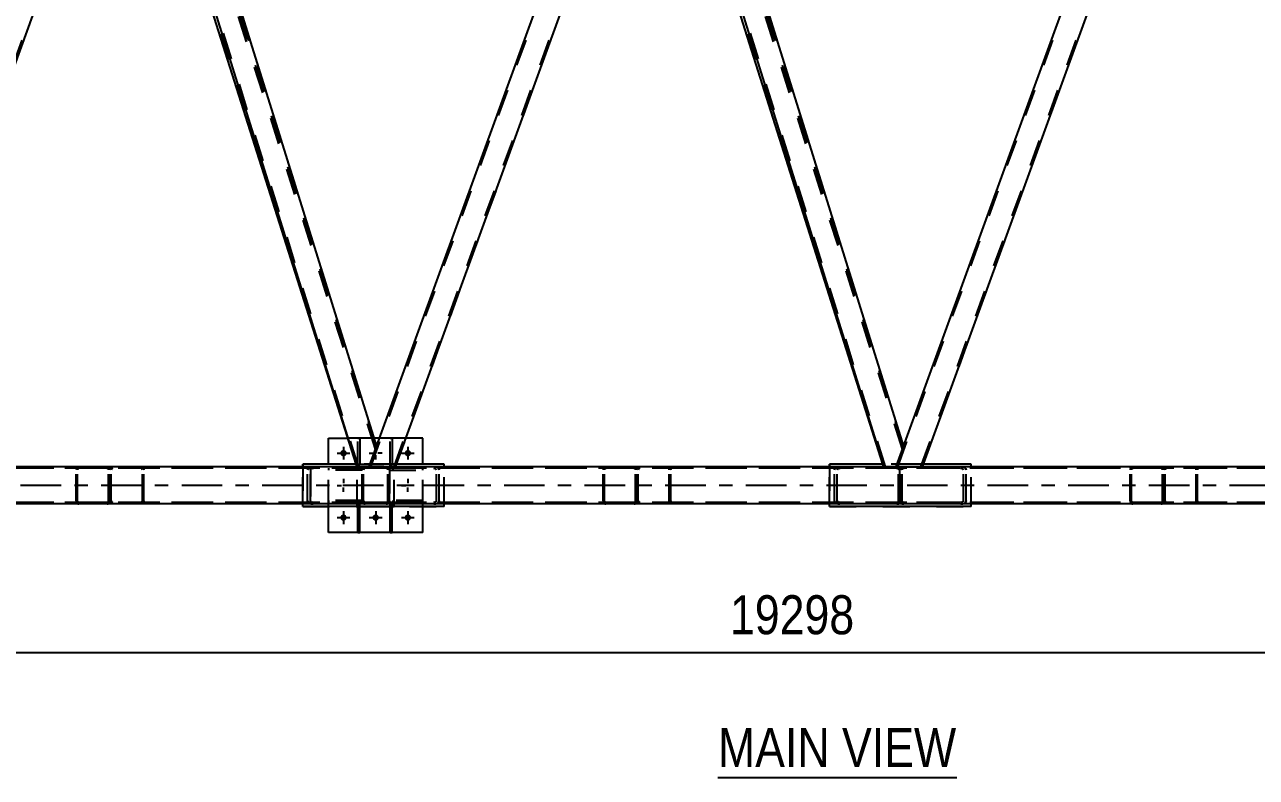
# Model space of a CAD drawing. Header units: millimetres. Extents: x -857 to 332, y -866 to -25.
# Drawn here: x 70.5 to 160.9, y -135.5 to -80.3 of the extents above; entities that cross this region are included whole.
import ezdxf

# ---------------------------------------------------------------- set-up
doc = ezdxf.new("R2010")
doc.units = ezdxf.units.MM
doc.linetypes.add('DXK_LINE_DOT2', pattern=[3.9198, 1.9599, -1.9599])
doc.linetypes.add('DXK_LINE_DOT3', pattern=[5.9187, 2.979, -0.9799, 0.9799, -0.9799])
doc.styles.add('Arial Narrow', font='ARIALN.TTF', dxfattribs={"height": 0.2})

# ---------------------------------------------------------------- blocks, each defined once
blk = doc.blocks.new('Unknown-570388934-11 - 10703')
at = {"color": 30, "linetype": 'Continuous'}
blk.add_line((121.401, -135.519), (138.932, -135.519), dxfattribs=at)
at = {"color": 0, "linetype": 'Continuous'}
blk.add_wipeout([(138.932, -134.769), (138.932, -131.769), (121.401, -131.769), (121.401, -134.769)], dxfattribs=at)
at = {"color": 3, "linetype": 'Continuous', "style": 'Arial Narrow'}
blk.add_text('MAIN VIEW', height=2.8633, dxfattribs=at).set_placement((121.401, -134.769))
blk = doc.blocks.new('Part-570388934-10779 - 10703')
at = {"color": 7, "linetype": 'DXK_LINE_DOT2'}
for p, q in [((78.718, -58.637), (78.188, -60.094)), ((79.633, -58.637), (78.718, -58.637)), ((96.262, -111.439), (79.518, -58.637)), ((96.324, -111.271), (79.633, -58.637)), ((78.188, -60.094), (78.188, -60.095)), ((78.188, -60.095), (78.188, -60.094)), ((94.993, -112.728), (78.249, -59.926)), ((95.793, -112.728), (96.324, -111.271)), ((94.878, -112.728), (94.82, -112.546)), ((94.878, -112.728), (95.793, -112.728))]:
    blk.add_line(p, q, dxfattribs=at)
at = {"color": 2, "linetype": 'Continuous'}
blk.add_line((94.82, -112.546), (78.188, -60.095), dxfattribs=at)
blk = doc.blocks.new('Part-570388934-10778 - 10703')
at = {"color": 7, "linetype": 'DXK_LINE_DOT2'}
for p, q in [((117.416, -58.637), (116.885, -60.094)), ((118.33, -58.637), (117.416, -58.637)), ((134.96, -111.438), (118.216, -58.637)), ((135.021, -111.27), (118.33, -58.637)), ((116.885, -60.094), (116.885, -60.094)), ((116.885, -60.094), (116.885, -60.094)), ((133.69, -112.727), (116.946, -59.926)), ((134.491, -112.727), (135.021, -111.27)), ((133.576, -112.727), (133.518, -112.546)), ((133.576, -112.727), (134.491, -112.727))]:
    blk.add_line(p, q, dxfattribs=at)
at = {"color": 2, "linetype": 'Continuous'}
blk.add_line((133.518, -112.546), (116.885, -60.094), dxfattribs=at)
blk = doc.blocks.new('Part-570388934-10809 - 10703')
at = {"color": 7, "linetype": 'DXK_LINE_DOT2'}
for p, q in [((57.401, -112.946), (57.416, -112.862)), ((57.401, -115.237), (57.401, -112.946)), ((57.416, -112.862), (57.46, -112.791)), ((57.46, -112.791), (57.524, -112.744)), ((57.508, -112.904), (57.501, -112.946)), ((57.501, -115.237), (57.501, -112.946)), ((57.526, -112.869), (57.508, -112.904)), ((57.524, -112.744), (57.533, -112.742)), ((57.591, -112.845), (57.526, -112.869)), ((57.526, -115.314), (57.526, -112.869)), ((57.667, -112.728), (57.533, -112.742)), ((57.533, -115.44), (57.533, -112.742)), ((57.667, -112.837), (57.591, -112.845)), ((76.552, -112.728), (57.667, -112.728)), ((76.552, -112.837), (57.667, -112.837)), ((61.835, -112.728), (61.987, -112.744)), ((61.911, -112.845), (61.835, -112.837)), ((62.034, -112.946), (62.019, -112.904)), ((62.034, -115.237), (62.034, -112.946)), ((62.202, -112.862), (62.232, -112.946)), ((62.232, -115.237), (62.232, -112.946)), ((74.284, -112.862), (74.269, -112.946)), ((74.269, -115.237), (74.269, -112.946)), ((74.327, -112.791), (74.284, -112.862)), ((74.391, -112.744), (74.327, -112.791)), ((74.368, -112.946), (74.376, -112.904)), ((74.368, -115.237), (74.368, -112.946)), ((74.376, -112.904), (74.397, -112.869)), ((74.467, -112.728), (74.391, -112.744)), ((74.397, -112.869), (74.429, -112.845)), ((74.429, -112.845), (74.467, -112.837)), ((76.628, -112.744), (76.552, -112.728)), ((76.552, -112.837), (76.59, -112.845)), ((76.59, -112.845), (76.622, -112.869)), ((76.622, -112.869), (76.643, -112.904)), ((76.692, -112.791), (76.628, -112.744)), ((76.643, -112.904), (76.651, -112.946)), ((76.651, -115.237), (76.651, -112.946)), ((76.735, -112.862), (76.692, -112.791)), ((76.75, -112.946), (76.735, -112.862)), ((76.75, -115.237), (76.75, -112.946)), ((57.416, -115.32), (57.401, -115.237)), ((57.46, -115.391), (57.416, -115.32)), ((57.524, -115.438), (57.46, -115.391)), ((57.501, -115.237), (57.508, -115.278)), ((57.508, -115.278), (57.526, -115.314)), ((57.533, -115.44), (57.524, -115.438)), ((57.526, -115.314), (57.591, -115.337)), ((57.667, -115.455), (57.533, -115.44)), ((57.591, -115.337), (57.667, -115.346)), ((76.552, -115.346), (57.667, -115.346)), ((76.552, -115.455), (57.667, -115.455)), ((61.835, -115.346), (61.911, -115.337)), ((61.987, -115.438), (61.835, -115.455)), ((62.019, -115.278), (62.034, -115.237)), ((62.232, -115.237), (62.202, -115.32)), ((74.269, -115.237), (74.284, -115.32)), ((74.284, -115.32), (74.327, -115.391)), ((74.327, -115.391), (74.391, -115.438)), ((74.376, -115.278), (74.368, -115.237)), ((74.397, -115.314), (74.376, -115.278)), ((74.391, -115.438), (74.467, -115.455)), ((74.429, -115.337), (74.397, -115.314)), ((74.467, -115.346), (74.429, -115.337)), ((76.59, -115.337), (76.552, -115.346)), ((76.552, -115.455), (76.628, -115.438)), ((76.622, -115.314), (76.59, -115.337)), ((76.643, -115.278), (76.622, -115.314)), ((76.628, -115.438), (76.692, -115.391)), ((76.651, -115.237), (76.643, -115.278)), ((76.692, -115.391), (76.735, -115.32)), ((76.735, -115.32), (76.75, -115.237))]:
    blk.add_line(p, q, dxfattribs=at)
for centre, radius, start, end in [((61.881, -113.028), 0.186, 41.93608, 80.48179), ((61.926, -113.11), 0.371, 41.93608, 80.48179), ((61.881, -115.154), 0.186, 279.5183, 318.06401), ((61.926, -115.072), 0.371, 279.5183, 318.06401)]:
    blk.add_arc(centre, radius, start, end, dxfattribs=at)
blk = doc.blocks.new('Part-570388934-10840 - 10703')
at = {"color": 7, "linetype": 'DXK_LINE_DOT2'}
for p, q in [((76.75, -112.946), (76.765, -112.862)), ((76.75, -115.237), (76.75, -112.946)), ((76.765, -112.862), (76.808, -112.791)), ((76.808, -112.791), (76.873, -112.744)), ((76.857, -112.904), (76.849, -112.946)), ((76.849, -115.237), (76.849, -112.946)), ((76.878, -112.869), (76.857, -112.904)), ((76.873, -112.744), (76.949, -112.728)), ((76.911, -112.845), (76.878, -112.869)), ((76.949, -112.837), (76.911, -112.845)), ((95.27, -112.728), (76.949, -112.728)), ((95.27, -112.837), (76.949, -112.837)), ((79.033, -112.728), (79.109, -112.744)), ((79.071, -112.845), (79.033, -112.837)), ((79.103, -112.869), (79.071, -112.845)), ((79.125, -112.904), (79.103, -112.869)), ((79.109, -112.744), (79.173, -112.791)), ((79.132, -112.946), (79.125, -112.904)), ((79.132, -115.237), (79.132, -112.946)), ((79.173, -112.791), (79.216, -112.862)), ((79.216, -112.862), (79.231, -112.946)), ((79.231, -115.237), (79.231, -112.946)), ((91.298, -112.862), (91.267, -112.946)), ((91.267, -115.237), (91.267, -112.946)), ((91.466, -112.946), (91.481, -112.904)), ((91.466, -115.237), (91.466, -112.946)), ((91.664, -112.728), (91.512, -112.744)), ((91.588, -112.845), (91.664, -112.837)), ((95.27, -115.455), (95.27, -112.728)), ((76.765, -115.32), (76.75, -115.237)), ((76.808, -115.391), (76.765, -115.32)), ((76.873, -115.438), (76.808, -115.391)), ((76.849, -115.237), (76.857, -115.278)), ((76.857, -115.278), (76.878, -115.314)), ((76.949, -115.455), (76.873, -115.438)), ((76.878, -115.314), (76.911, -115.337)), ((76.911, -115.337), (76.949, -115.346)), ((95.27, -115.346), (76.949, -115.346)), ((95.27, -115.455), (76.949, -115.455)), ((79.033, -115.346), (79.071, -115.337)), ((79.109, -115.438), (79.033, -115.455)), ((79.071, -115.337), (79.103, -115.314)), ((79.103, -115.314), (79.125, -115.278)), ((79.173, -115.391), (79.109, -115.438)), ((79.125, -115.278), (79.132, -115.237)), ((79.216, -115.32), (79.173, -115.391)), ((79.231, -115.237), (79.216, -115.32)), ((91.267, -115.237), (91.298, -115.32)), ((91.481, -115.278), (91.466, -115.237)), ((91.512, -115.438), (91.664, -115.455)), ((91.664, -115.346), (91.588, -115.337))]:
    blk.add_line(p, q, dxfattribs=at)
for centre, radius, start, end in [((91.574, -113.11), 0.371, 99.5183, 138.06401), ((91.619, -113.028), 0.186, 99.5183, 138.06401), ((91.574, -115.072), 0.371, 221.93608, 260.48179), ((91.619, -115.154), 0.186, 221.93608, 260.48179)]:
    blk.add_arc(centre, radius, start, end, dxfattribs=at)
blk = doc.blocks.new('Part-570388934-10803 - 10703')
at = {"color": 7, "linetype": 'DXK_LINE_DOT2'}
for p, q in [((95.286, -112.864), (95.27, -112.948)), ((95.27, -112.948), (95.286, -112.864)), ((95.27, -115.239), (95.27, -112.948)), ((95.387, -112.906), (95.379, -112.948)), ((95.379, -115.239), (95.379, -112.948)), ((95.411, -112.871), (95.387, -112.906)), ((95.488, -112.73), (95.404, -112.746)), ((95.404, -112.746), (95.488, -112.73)), ((95.446, -112.847), (95.411, -112.871)), ((95.488, -112.839), (95.446, -112.847)), ((97.052, -112.73), (95.488, -112.73)), ((97.052, -112.839), (95.488, -112.839)), ((97.135, -112.746), (97.052, -112.73)), ((97.052, -112.73), (97.135, -112.746)), ((97.093, -112.847), (97.052, -112.839)), ((97.129, -112.871), (97.093, -112.847)), ((97.152, -112.906), (97.129, -112.871)), ((97.161, -112.948), (97.152, -112.906)), ((97.161, -115.239), (97.161, -112.948)), ((97.27, -112.948), (97.253, -112.864)), ((97.253, -112.864), (97.27, -112.948)), ((97.27, -115.239), (97.27, -112.948)), ((95.27, -115.239), (95.286, -115.322)), ((95.286, -115.322), (95.27, -115.239)), ((95.379, -115.239), (95.387, -115.281)), ((95.387, -115.281), (95.411, -115.316)), ((95.404, -115.44), (95.488, -115.457)), ((95.488, -115.457), (95.404, -115.44)), ((95.411, -115.316), (95.446, -115.34)), ((95.446, -115.34), (95.488, -115.348)), ((97.052, -115.348), (95.488, -115.348)), ((97.052, -115.457), (95.488, -115.457)), ((97.052, -115.348), (97.093, -115.34)), ((97.052, -115.457), (97.135, -115.44)), ((97.135, -115.44), (97.052, -115.457)), ((97.093, -115.34), (97.129, -115.316)), ((97.129, -115.316), (97.152, -115.281)), ((97.152, -115.281), (97.161, -115.239)), ((97.253, -115.322), (97.27, -115.239)), ((97.27, -115.239), (97.253, -115.322))]:
    blk.add_line(p, q, dxfattribs=at)
for centre, start, end in [((95.488, -112.948), 112.50003, 157.50003), ((95.488, -112.948), 112.50003, 157.50003), ((97.052, -112.948), 22.50003, 67.50003), ((97.052, -112.948), 22.50003, 67.50003), ((95.488, -115.239), 202.50003, 247.50003), ((95.488, -115.239), 202.50003, 247.50003), ((97.052, -115.239), 292.50003, 337.50003), ((97.052, -115.239), 292.50003, 337.50003)]:
    blk.add_arc(centre, 0.218, start, end, dxfattribs=at)
blk = doc.blocks.new('Part-570388934-10810 - 10703')
at = {"color": 7, "linetype": 'DXK_LINE_DOT2'}
for p, q in [((97.27, -115.455), (97.27, -112.728)), ((97.27, -112.728), (115.249, -112.728)), ((115.249, -112.837), (97.27, -112.837)), ((100.533, -112.728), (100.685, -112.744)), ((100.609, -112.845), (100.533, -112.837)), ((100.731, -112.946), (100.716, -112.904)), ((100.731, -115.237), (100.731, -112.946)), ((100.9, -112.862), (100.93, -112.946)), ((100.93, -115.237), (100.93, -112.946)), ((112.981, -112.862), (112.966, -112.946)), ((112.966, -115.237), (112.966, -112.946)), ((113.024, -112.791), (112.981, -112.862)), ((113.089, -112.744), (113.024, -112.791)), ((113.065, -112.946), (113.073, -112.904)), ((113.065, -115.237), (113.065, -112.946)), ((113.073, -112.904), (113.094, -112.869)), ((113.165, -112.728), (113.089, -112.744)), ((113.094, -112.869), (113.127, -112.845)), ((113.127, -112.845), (113.165, -112.837)), ((115.325, -112.744), (115.249, -112.728)), ((115.249, -112.837), (115.287, -112.845)), ((115.287, -112.845), (115.319, -112.869)), ((115.319, -112.869), (115.341, -112.904)), ((115.389, -112.791), (115.325, -112.744)), ((115.341, -112.904), (115.348, -112.946)), ((115.348, -115.237), (115.348, -112.946)), ((115.432, -112.862), (115.389, -112.791)), ((115.447, -112.946), (115.432, -112.862)), ((115.447, -115.237), (115.447, -112.946)), ((115.249, -115.346), (97.27, -115.346)), ((115.249, -115.455), (97.27, -115.455)), ((100.533, -115.346), (100.609, -115.337)), ((100.685, -115.438), (100.533, -115.455)), ((100.716, -115.278), (100.731, -115.237)), ((100.93, -115.237), (100.9, -115.32)), ((112.966, -115.237), (112.981, -115.32)), ((112.981, -115.32), (113.024, -115.391)), ((113.024, -115.391), (113.089, -115.438)), ((113.073, -115.278), (113.065, -115.237)), ((113.094, -115.314), (113.073, -115.278)), ((113.089, -115.438), (113.165, -115.455)), ((113.127, -115.337), (113.094, -115.314)), ((113.165, -115.346), (113.127, -115.337)), ((115.287, -115.337), (115.249, -115.346)), ((115.249, -115.455), (115.325, -115.438)), ((115.319, -115.314), (115.287, -115.337)), ((115.341, -115.278), (115.319, -115.314)), ((115.325, -115.438), (115.389, -115.391)), ((115.348, -115.237), (115.341, -115.278)), ((115.389, -115.391), (115.432, -115.32)), ((115.432, -115.32), (115.447, -115.237))]:
    blk.add_line(p, q, dxfattribs=at)
for centre, radius, start, end in [((100.578, -113.028), 0.186, 41.93608, 80.48179), ((100.623, -113.11), 0.371, 41.93608, 80.48179), ((100.578, -115.154), 0.186, 279.5183, 318.06401), ((100.623, -115.072), 0.371, 279.5183, 318.06401)]:
    blk.add_arc(centre, radius, start, end, dxfattribs=at)
blk = doc.blocks.new('Part-570388934-10777 - 10703')
at = {"color": 7, "linetype": 'DXK_LINE_DOT2'}
for p, q in [((156.113, -58.637), (155.583, -60.094)), ((157.028, -58.637), (156.113, -58.637)), ((173.657, -111.438), (156.913, -58.637)), ((173.718, -111.27), (157.028, -58.637)), ((155.583, -60.094), (155.583, -60.094)), ((155.583, -60.094), (155.583, -60.094)), ((172.387, -112.727), (155.644, -59.926)), ((173.188, -112.727), (173.718, -111.27)), ((172.273, -112.727), (172.215, -112.546)), ((172.273, -112.727), (173.188, -112.727))]:
    blk.add_line(p, q, dxfattribs=at)
at = {"color": 2, "linetype": 'Continuous'}
blk.add_line((172.215, -112.546), (155.583, -60.094), dxfattribs=at)
blk = doc.blocks.new('Part-570388934-10813 - 10703')
at = {"color": 7, "linetype": 'DXK_LINE_DOT2'}
for p, q in [((134.796, -112.946), (134.811, -112.862)), ((134.796, -115.237), (134.796, -112.946)), ((134.811, -112.862), (134.854, -112.791)), ((134.854, -112.791), (134.919, -112.744)), ((134.903, -112.904), (134.895, -112.946)), ((134.895, -115.237), (134.895, -112.946)), ((134.921, -112.869), (134.903, -112.904)), ((134.919, -112.744), (134.928, -112.742)), ((134.985, -112.845), (134.921, -112.869)), ((134.921, -115.314), (134.921, -112.869)), ((135.061, -112.727), (134.928, -112.742)), ((134.928, -115.44), (134.928, -112.742)), ((135.061, -112.837), (134.985, -112.845)), ((153.946, -112.727), (135.061, -112.727)), ((153.946, -112.837), (135.061, -112.837)), ((139.23, -112.727), (139.382, -112.744)), ((139.306, -112.845), (139.23, -112.837)), ((139.429, -112.946), (139.413, -112.904)), ((139.429, -115.237), (139.429, -112.946)), ((139.597, -112.862), (139.627, -112.946)), ((139.627, -115.237), (139.627, -112.946)), ((151.679, -112.862), (151.663, -112.946)), ((151.663, -115.237), (151.663, -112.946)), ((151.722, -112.791), (151.679, -112.862)), ((151.786, -112.744), (151.722, -112.791)), ((151.763, -112.946), (151.77, -112.904)), ((151.763, -115.237), (151.763, -112.946)), ((151.77, -112.904), (151.792, -112.869)), ((151.862, -112.727), (151.786, -112.744)), ((151.792, -112.869), (151.824, -112.845)), ((151.824, -112.845), (151.862, -112.837)), ((154.022, -112.744), (153.946, -112.727)), ((153.946, -112.837), (153.984, -112.845)), ((153.984, -112.845), (154.016, -112.869)), ((154.016, -112.869), (154.038, -112.904)), ((154.087, -112.791), (154.022, -112.744)), ((154.038, -112.904), (154.046, -112.946)), ((154.046, -115.237), (154.046, -112.946)), ((154.13, -112.862), (154.087, -112.791)), ((154.145, -112.946), (154.13, -112.862)), ((154.145, -115.237), (154.145, -112.946)), ((134.811, -115.32), (134.796, -115.237)), ((134.854, -115.391), (134.811, -115.32)), ((134.919, -115.438), (134.854, -115.391)), ((134.895, -115.237), (134.903, -115.278)), ((134.903, -115.278), (134.921, -115.314)), ((134.928, -115.44), (134.919, -115.438)), ((134.921, -115.314), (134.985, -115.337)), ((135.061, -115.455), (134.928, -115.44)), ((134.985, -115.337), (135.061, -115.346)), ((153.946, -115.346), (135.061, -115.346)), ((153.946, -115.455), (135.061, -115.455)), ((139.23, -115.346), (139.306, -115.337)), ((139.382, -115.438), (139.23, -115.455)), ((139.413, -115.278), (139.429, -115.237)), ((139.627, -115.237), (139.597, -115.32)), ((151.663, -115.237), (151.679, -115.32)), ((151.679, -115.32), (151.722, -115.391)), ((151.722, -115.391), (151.786, -115.438)), ((151.77, -115.278), (151.763, -115.237)), ((151.792, -115.314), (151.77, -115.278)), ((151.786, -115.438), (151.862, -115.455)), ((151.824, -115.337), (151.792, -115.314)), ((151.862, -115.346), (151.824, -115.337)), ((153.984, -115.337), (153.946, -115.346)), ((153.946, -115.455), (154.022, -115.438)), ((154.016, -115.314), (153.984, -115.337)), ((154.038, -115.278), (154.016, -115.314)), ((154.022, -115.438), (154.087, -115.391)), ((154.046, -115.237), (154.038, -115.278)), ((154.087, -115.391), (154.13, -115.32)), ((154.13, -115.32), (154.145, -115.237))]:
    blk.add_line(p, q, dxfattribs=at)
for centre, radius, start, end in [((139.275, -113.028), 0.186, 41.93608, 80.48179), ((139.321, -113.11), 0.371, 41.93608, 80.48179), ((139.275, -115.154), 0.186, 279.5183, 318.06401), ((139.321, -115.072), 0.371, 279.5183, 318.06401)]:
    blk.add_arc(centre, radius, start, end, dxfattribs=at)
blk = doc.blocks.new('Bolt-570388934-11245 - 10703')
at = {"linetype": 'Continuous'}
for points in [[(94.137, -111.73, -1), (93.664, -111.73, -1)], [(98.864, -111.73, -1), (98.392, -111.73, -1)], [(94.137, -116.457, -1), (93.664, -116.457, -1)], [(96.501, -116.457, -1), (96.028, -116.457, -1)], [(98.864, -116.457, -1), (98.392, -116.457, -1)]]:
    blk.add_hatch(color=1, dxfattribs=at).paths.add_polyline_path(points)
at = {"color": 1, "linetype": 'Continuous'}
for p, q in [((93.901, -111.257), (93.901, -112.202)), ((96.264, -111.257), (96.264, -111.572)), ((98.628, -111.257), (98.628, -112.202)), ((93.428, -111.73), (94.373, -111.73)), ((95.792, -111.73), (96.106, -111.73)), ((96.264, -112.202), (96.264, -111.888)), ((96.737, -111.73), (96.422, -111.73)), ((98.155, -111.73), (99.101, -111.73)), ((93.901, -113.621), (93.901, -113.935)), ((98.628, -113.621), (98.628, -113.935)), ((93.428, -114.093), (93.743, -114.093)), ((93.901, -114.566), (93.901, -114.251)), ((94.373, -114.093), (94.059, -114.093)), ((98.155, -114.093), (98.47, -114.093)), ((98.628, -114.566), (98.628, -114.251)), ((99.101, -114.093), (98.786, -114.093)), ((93.428, -116.457), (94.373, -116.457)), ((93.901, -115.984), (93.901, -116.93)), ((95.792, -116.457), (96.737, -116.457)), ((96.264, -115.984), (96.264, -116.93)), ((98.155, -116.457), (99.101, -116.457)), ((98.628, -115.984), (98.628, -116.93))]:
    blk.add_line(p, q, dxfattribs=at)
blk = doc.blocks.new('Part-570388934-10881 - 10703')
at = {"color": 7, "linetype": 'DXK_LINE_DOT2'}
for p, q in [((57.3, -112.862), (57.27, -112.946)), ((57.27, -115.237), (57.27, -112.946)), ((57.469, -112.946), (57.484, -112.904)), ((57.469, -115.237), (57.469, -112.946)), ((57.667, -112.728), (57.515, -112.744)), ((57.591, -112.845), (57.667, -112.837)), ((95.27, -112.728), (57.667, -112.728)), ((95.27, -112.837), (57.667, -112.837)), ((61.988, -112.744), (61.836, -112.728)), ((61.836, -112.837), (61.912, -112.845)), ((62.019, -112.904), (62.034, -112.946)), ((62.034, -115.237), (62.034, -112.946)), ((62.233, -112.946), (62.203, -112.862)), ((62.233, -115.237), (62.233, -112.946)), ((91.268, -112.946), (91.298, -112.862)), ((91.268, -115.237), (91.268, -112.946)), ((91.481, -112.904), (91.466, -112.946)), ((91.466, -112.946), (91.466, -115.237)), ((91.513, -112.744), (91.665, -112.728)), ((91.665, -112.837), (91.589, -112.845)), ((95.27, -115.455), (95.27, -112.728)), ((57.27, -115.237), (57.3, -115.32)), ((57.484, -115.278), (57.469, -115.237)), ((57.515, -115.438), (57.667, -115.455)), ((57.667, -115.346), (57.591, -115.337)), ((95.27, -115.346), (57.667, -115.346)), ((95.27, -115.455), (57.667, -115.455)), ((61.912, -115.337), (61.836, -115.346)), ((61.836, -115.455), (61.988, -115.438)), ((62.034, -115.237), (62.019, -115.278)), ((62.203, -115.32), (62.233, -115.237)), ((91.298, -115.32), (91.268, -115.237)), ((91.466, -115.237), (91.481, -115.278)), ((91.665, -115.455), (91.513, -115.438)), ((91.589, -115.337), (91.665, -115.346))]:
    blk.add_line(p, q, dxfattribs=at)
for centre, radius, start, end in [((57.577, -113.11), 0.371, 99.5183, 138.06401), ((57.622, -113.028), 0.186, 99.5183, 138.06401), ((61.881, -113.028), 0.186, 41.93608, 80.48179), ((61.926, -113.11), 0.371, 41.93608, 80.48179), ((91.574, -113.11), 0.371, 99.5183, 138.06401), ((91.62, -113.028), 0.186, 99.5183, 138.06401), ((57.577, -115.072), 0.371, 221.93608, 260.48179), ((57.622, -115.154), 0.186, 221.93608, 260.48179), ((61.881, -115.154), 0.186, 279.5183, 318.06401), ((61.926, -115.072), 0.371, 279.5183, 318.06401), ((91.574, -115.072), 0.371, 221.93608, 260.48179), ((91.62, -115.154), 0.186, 221.93608, 260.48179)]:
    blk.add_arc(centre, radius, start, end, dxfattribs=at)
blk = doc.blocks.new('Part-570388934-10884 - 10703')
at = {"color": 7, "linetype": 'DXK_LINE_DOT2'}
for p, q in [((115.447, -112.946), (115.463, -112.862)), ((115.447, -115.237), (115.447, -112.946)), ((115.463, -112.862), (115.506, -112.791)), ((115.506, -112.791), (115.57, -112.744)), ((115.554, -112.904), (115.547, -112.946)), ((115.547, -115.237), (115.547, -112.946)), ((115.576, -112.869), (115.554, -112.904)), ((115.57, -112.744), (115.646, -112.728)), ((115.608, -112.845), (115.576, -112.869)), ((115.646, -112.837), (115.608, -112.845)), ((134.53, -112.728), (115.646, -112.728)), ((134.53, -112.837), (115.646, -112.837)), ((117.73, -112.728), (117.806, -112.744)), ((117.768, -112.845), (117.73, -112.837)), ((117.8, -112.869), (117.768, -112.845)), ((117.822, -112.904), (117.8, -112.869)), ((117.806, -112.744), (117.871, -112.791)), ((117.83, -112.946), (117.822, -112.904)), ((117.83, -115.237), (117.83, -112.946)), ((117.871, -112.791), (117.914, -112.862)), ((117.914, -112.862), (117.929, -112.946)), ((117.929, -115.237), (117.929, -112.946)), ((129.995, -112.862), (129.965, -112.946)), ((129.965, -115.237), (129.965, -112.946)), ((130.163, -112.946), (130.178, -112.904)), ((130.163, -115.237), (130.163, -112.946)), ((130.362, -112.728), (130.21, -112.744)), ((130.286, -112.845), (130.362, -112.837)), ((134.53, -112.728), (134.665, -112.742)), ((134.53, -112.837), (134.606, -112.845)), ((134.606, -112.845), (134.671, -112.869)), ((134.665, -115.44), (134.665, -112.742)), ((134.674, -112.744), (134.665, -112.742)), ((134.671, -115.314), (134.671, -112.869)), ((134.671, -112.869), (134.689, -112.904)), ((134.738, -112.791), (134.674, -112.744)), ((134.689, -112.904), (134.697, -112.946)), ((134.697, -115.237), (134.697, -112.946)), ((134.781, -112.862), (134.738, -112.791)), ((134.796, -112.946), (134.781, -112.862)), ((134.796, -115.237), (134.796, -112.946)), ((115.463, -115.32), (115.447, -115.237)), ((115.506, -115.391), (115.463, -115.32)), ((115.57, -115.438), (115.506, -115.391)), ((115.547, -115.237), (115.554, -115.278)), ((115.554, -115.278), (115.576, -115.314)), ((115.646, -115.455), (115.57, -115.438)), ((115.576, -115.314), (115.608, -115.337)), ((115.608, -115.337), (115.646, -115.346)), ((134.53, -115.346), (115.646, -115.346)), ((134.53, -115.455), (115.646, -115.455)), ((117.73, -115.346), (117.768, -115.337)), ((117.806, -115.438), (117.73, -115.455)), ((117.768, -115.337), (117.8, -115.314)), ((117.8, -115.314), (117.822, -115.278)), ((117.871, -115.391), (117.806, -115.438)), ((117.822, -115.278), (117.83, -115.237)), ((117.914, -115.32), (117.871, -115.391)), ((117.929, -115.237), (117.914, -115.32)), ((129.965, -115.237), (129.995, -115.32)), ((130.178, -115.278), (130.163, -115.237)), ((130.21, -115.438), (130.362, -115.455)), ((130.362, -115.346), (130.286, -115.337)), ((134.606, -115.337), (134.53, -115.346)), ((134.53, -115.455), (134.665, -115.44)), ((134.671, -115.314), (134.606, -115.337)), ((134.665, -115.44), (134.674, -115.438)), ((134.689, -115.278), (134.671, -115.314)), ((134.674, -115.438), (134.738, -115.391)), ((134.697, -115.237), (134.689, -115.278)), ((134.738, -115.391), (134.781, -115.32)), ((134.781, -115.32), (134.796, -115.237))]:
    blk.add_line(p, q, dxfattribs=at)
for centre, radius, start, end in [((130.271, -113.11), 0.371, 99.5183, 138.06401), ((130.316, -113.028), 0.186, 99.5183, 138.06401), ((130.271, -115.072), 0.371, 221.93608, 260.48179), ((130.316, -115.154), 0.186, 221.93608, 260.48179)]:
    blk.add_arc(centre, radius, start, end, dxfattribs=at)
blk = doc.blocks.new('Part-570388934-10885 - 10703')
at = {"color": 7, "linetype": 'DXK_LINE_DOT2'}
for p, q in [((134.531, -112.728), (97.27, -112.728)), ((97.27, -112.728), (97.27, -115.455)), ((134.531, -112.837), (97.27, -112.837)), ((100.685, -112.744), (100.533, -112.728)), ((100.533, -112.837), (100.609, -112.845)), ((100.717, -112.904), (100.732, -112.946)), ((100.732, -115.237), (100.732, -112.946)), ((100.93, -112.946), (100.9, -112.862)), ((100.93, -115.237), (100.93, -112.946)), ((129.965, -112.946), (129.995, -112.862)), ((129.965, -115.237), (129.965, -112.946)), ((130.179, -112.904), (130.164, -112.946)), ((130.164, -115.237), (130.164, -112.946)), ((130.21, -112.744), (130.362, -112.728)), ((130.362, -112.837), (130.286, -112.845)), ((134.531, -112.728), (134.683, -112.744)), ((134.607, -112.845), (134.531, -112.837)), ((134.729, -112.946), (134.714, -112.904)), ((134.729, -112.946), (134.729, -115.237)), ((134.898, -112.862), (134.905, -112.882)), ((134.905, -112.882), (134.928, -112.946)), ((134.928, -115.237), (134.928, -112.946)), ((134.531, -115.346), (97.27, -115.346)), ((134.531, -115.455), (97.27, -115.455)), ((100.609, -115.337), (100.533, -115.346)), ((100.533, -115.455), (100.685, -115.438)), ((100.732, -115.237), (100.717, -115.278)), ((100.9, -115.32), (100.93, -115.237)), ((129.995, -115.32), (129.965, -115.237)), ((130.164, -115.237), (130.179, -115.278)), ((130.362, -115.455), (130.21, -115.438)), ((130.286, -115.337), (130.362, -115.346)), ((134.531, -115.346), (134.607, -115.337)), ((134.683, -115.438), (134.531, -115.455)), ((134.714, -115.278), (134.729, -115.237)), ((134.913, -115.278), (134.898, -115.32)), ((134.928, -115.237), (134.913, -115.278))]:
    blk.add_line(p, q, dxfattribs=at)
for centre, radius, start, end in [((100.578, -113.028), 0.186, 41.93608, 80.48179), ((100.624, -113.11), 0.371, 41.93608, 80.48179), ((130.272, -113.11), 0.371, 99.5183, 138.06401), ((130.317, -113.028), 0.186, 99.5183, 138.06401), ((134.576, -113.028), 0.186, 41.93608, 80.48179), ((134.621, -113.11), 0.371, 41.93608, 80.48179), ((100.578, -115.154), 0.186, 279.5183, 318.06401), ((100.624, -115.072), 0.371, 279.5183, 318.06401), ((130.272, -115.072), 0.371, 221.93608, 260.48179), ((130.317, -115.154), 0.186, 221.93608, 260.48179), ((134.576, -115.154), 0.186, 279.5183, 318.06401), ((134.621, -115.072), 0.371, 279.5183, 318.06401)]:
    blk.add_arc(centre, radius, start, end, dxfattribs=at)
blk = doc.blocks.new('Part-570388934-10888 - 10703')
at = {"color": 7, "linetype": 'DXK_LINE_DOT2'}
for p, q in [((154.145, -112.946), (154.16, -112.862)), ((154.145, -115.237), (154.145, -112.946)), ((154.16, -112.862), (154.203, -112.791)), ((154.203, -112.791), (154.267, -112.744)), ((154.252, -112.904), (154.244, -112.946)), ((154.244, -115.237), (154.244, -112.946)), ((154.273, -112.869), (154.252, -112.904)), ((154.267, -112.744), (154.343, -112.727)), ((154.305, -112.845), (154.273, -112.869)), ((154.343, -112.837), (154.305, -112.845)), ((173.228, -112.727), (154.343, -112.727)), ((173.228, -112.837), (154.343, -112.837)), ((156.428, -112.727), (156.504, -112.744)), ((156.466, -112.845), (156.428, -112.837)), ((156.498, -112.869), (156.466, -112.845)), ((156.519, -112.904), (156.498, -112.869)), ((156.504, -112.744), (156.568, -112.791)), ((156.527, -112.946), (156.519, -112.904)), ((156.527, -115.237), (156.527, -112.946)), ((156.568, -112.791), (156.611, -112.862)), ((156.611, -112.862), (156.626, -112.946)), ((156.626, -115.237), (156.626, -112.946)), ((168.692, -112.862), (168.662, -112.946)), ((168.662, -115.237), (168.662, -112.946)), ((168.861, -112.946), (168.876, -112.904)), ((168.861, -115.237), (168.861, -112.946)), ((169.059, -112.727), (168.907, -112.744)), ((168.983, -112.845), (169.059, -112.837)), ((173.228, -112.727), (173.362, -112.742)), ((173.228, -112.837), (173.304, -112.845)), ((173.304, -112.845), (173.368, -112.869)), ((173.362, -115.44), (173.362, -112.742)), ((173.371, -112.744), (173.362, -112.742)), ((173.368, -115.314), (173.368, -112.869)), ((173.368, -112.869), (173.387, -112.904)), ((173.435, -112.791), (173.371, -112.744)), ((173.387, -112.904), (173.394, -112.946)), ((173.394, -115.237), (173.394, -112.946)), ((173.478, -112.862), (173.435, -112.791)), ((173.493, -112.946), (173.478, -112.862)), ((173.493, -115.237), (173.493, -112.946)), ((154.16, -115.32), (154.145, -115.237)), ((154.203, -115.391), (154.16, -115.32)), ((154.267, -115.438), (154.203, -115.391)), ((154.244, -115.237), (154.252, -115.278)), ((154.252, -115.278), (154.273, -115.314)), ((154.343, -115.455), (154.267, -115.438)), ((154.273, -115.314), (154.305, -115.337)), ((154.305, -115.337), (154.343, -115.346)), ((173.228, -115.346), (154.343, -115.346)), ((173.228, -115.455), (154.343, -115.455)), ((156.428, -115.346), (156.466, -115.337)), ((156.504, -115.438), (156.428, -115.455)), ((156.466, -115.337), (156.498, -115.314)), ((156.498, -115.314), (156.519, -115.278)), ((156.568, -115.391), (156.504, -115.438)), ((156.519, -115.278), (156.527, -115.237)), ((156.611, -115.32), (156.568, -115.391)), ((156.626, -115.237), (156.611, -115.32)), ((168.662, -115.237), (168.692, -115.32)), ((168.876, -115.278), (168.861, -115.237)), ((168.907, -115.438), (169.059, -115.455)), ((169.059, -115.346), (168.983, -115.337)), ((173.304, -115.337), (173.228, -115.346)), ((173.228, -115.455), (173.362, -115.44)), ((173.368, -115.314), (173.304, -115.337)), ((173.362, -115.44), (173.371, -115.438)), ((173.387, -115.278), (173.368, -115.314)), ((173.371, -115.438), (173.435, -115.391)), ((173.394, -115.237), (173.387, -115.278)), ((173.435, -115.391), (173.478, -115.32)), ((173.478, -115.32), (173.493, -115.237))]:
    blk.add_line(p, q, dxfattribs=at)
for centre, radius, start, end in [((168.969, -113.11), 0.371, 99.5183, 138.06401), ((169.014, -113.028), 0.186, 99.5183, 138.06401), ((168.969, -115.072), 0.371, 221.93608, 260.48179), ((169.014, -115.154), 0.186, 221.93608, 260.48179)]:
    blk.add_arc(centre, radius, start, end, dxfattribs=at)
blk = doc.blocks.new('Part-570388934-10891 - 10703')
at = {"color": 7, "linetype": 'DXK_LINE_DOT2'}
for p, q in [((134.695, -112.862), (134.665, -112.946)), ((134.665, -115.237), (134.665, -112.946)), ((134.863, -112.946), (134.878, -112.904)), ((134.863, -115.237), (134.863, -112.946)), ((135.062, -112.727), (134.91, -112.744)), ((134.986, -112.845), (135.062, -112.837)), ((173.228, -112.727), (135.062, -112.727)), ((173.228, -112.837), (135.062, -112.837)), ((139.382, -112.744), (139.231, -112.727)), ((139.231, -112.837), (139.307, -112.845)), ((139.414, -112.904), (139.429, -112.946)), ((139.429, -115.237), (139.429, -112.946)), ((139.628, -112.946), (139.597, -112.862)), ((139.628, -115.237), (139.628, -112.946)), ((168.663, -112.946), (168.693, -112.862)), ((168.663, -115.237), (168.663, -112.946)), ((168.876, -112.904), (168.861, -112.946)), ((168.861, -115.237), (168.861, -112.946)), ((168.908, -112.744), (169.06, -112.727)), ((169.06, -112.837), (168.984, -112.845)), ((173.228, -112.727), (173.38, -112.744)), ((173.304, -112.845), (173.228, -112.837)), ((173.427, -112.946), (173.412, -112.904)), ((173.427, -112.946), (173.427, -115.237)), ((173.595, -112.862), (173.597, -112.869)), ((173.597, -112.869), (173.606, -112.893)), ((173.606, -112.893), (173.625, -112.946)), ((173.625, -115.237), (173.625, -112.946)), ((134.665, -115.237), (134.695, -115.32)), ((134.878, -115.278), (134.863, -115.237)), ((134.91, -115.438), (135.062, -115.455)), ((135.062, -115.346), (134.986, -115.337)), ((173.228, -115.346), (135.062, -115.346)), ((173.228, -115.455), (135.062, -115.455)), ((139.307, -115.337), (139.231, -115.346)), ((139.231, -115.455), (139.382, -115.438)), ((139.429, -115.237), (139.414, -115.278)), ((139.597, -115.32), (139.628, -115.237)), ((168.693, -115.32), (168.663, -115.237)), ((168.861, -115.237), (168.876, -115.278)), ((169.06, -115.455), (168.908, -115.438)), ((168.984, -115.337), (169.06, -115.346)), ((173.228, -115.346), (173.304, -115.337)), ((173.38, -115.438), (173.228, -115.455)), ((173.412, -115.278), (173.427, -115.237)), ((173.618, -115.255), (173.595, -115.32)), ((173.625, -115.237), (173.618, -115.255))]:
    blk.add_line(p, q, dxfattribs=at)
for centre, radius, start, end in [((134.971, -113.11), 0.371, 99.5183, 138.06401), ((135.017, -113.028), 0.186, 99.5183, 138.06401), ((139.276, -113.028), 0.186, 41.93608, 80.48179), ((139.321, -113.11), 0.371, 41.93608, 80.48179), ((168.969, -113.11), 0.371, 99.5183, 138.06401), ((169.014, -113.028), 0.186, 99.5183, 138.06401), ((173.273, -113.028), 0.186, 41.93608, 80.48179), ((173.319, -113.11), 0.371, 41.93608, 80.48179), ((134.971, -115.072), 0.371, 221.93608, 260.48179), ((135.017, -115.154), 0.186, 221.93608, 260.48179), ((139.276, -115.154), 0.186, 279.5183, 318.06401), ((139.321, -115.072), 0.371, 279.5183, 318.06401), ((168.969, -115.072), 0.371, 221.93608, 260.48179), ((169.014, -115.154), 0.186, 221.93608, 260.48179), ((173.273, -115.154), 0.186, 279.5183, 318.06401), ((173.319, -115.072), 0.371, 279.5183, 318.06401)]:
    blk.add_arc(centre, radius, start, end, dxfattribs=at)
blk = doc.blocks.new('Part-570388934-11533 - 10703')
at = {"color": 7, "linetype": 'DXK_LINE_DOT2'}
for p, q in [((95.264, -115.202), (92.81, -115.202)), ((92.81, -115.202), (92.81, -115.348)), ((95.264, -115.348), (92.81, -115.348)), ((94.992, -115.348), (94.992, -115.202)), ((95.264, -115.348), (95.264, -115.202))]:
    blk.add_line(p, q, dxfattribs=at)
blk = doc.blocks.new('Part-570388934-10966 - 10703')
at = {"color": 2, "linetype": 'Continuous'}
for p, q in [((133.528, -112.546), (129.601, -112.546)), ((129.601, -112.727), (129.601, -112.546)), ((139.991, -112.546), (136.492, -112.546)), ((139.991, -112.727), (139.991, -112.546)), ((129.601, -115.637), (129.601, -115.455)), ((139.991, -115.637), (129.601, -115.637)), ((139.991, -115.637), (139.991, -115.455))]:
    blk.add_line(p, q, dxfattribs=at)
at = {"color": 7, "linetype": 'DXK_LINE_DOT2'}
for p, q in [((129.601, -115.455), (129.601, -112.727)), ((136.492, -112.546), (133.528, -112.546)), ((139.991, -115.455), (139.991, -112.727))]:
    blk.add_line(p, q, dxfattribs=at)
blk = doc.blocks.new('Part-570388934-10985 - 10703')
at = {"color": 2, "linetype": 'Continuous'}
for p, q in [((94.831, -112.546), (90.904, -112.546)), ((90.904, -112.727), (90.904, -112.546)), ((101.294, -112.546), (97.795, -112.546)), ((101.294, -112.727), (101.294, -112.546)), ((90.904, -115.637), (90.904, -115.455)), ((101.294, -115.637), (90.904, -115.637)), ((101.294, -115.637), (101.294, -115.455))]:
    blk.add_line(p, q, dxfattribs=at)
at = {"color": 7, "linetype": 'DXK_LINE_DOT2'}
for p, q in [((90.904, -115.455), (90.904, -112.727)), ((97.795, -112.546), (94.831, -112.546)), ((101.294, -115.455), (101.294, -112.727))]:
    blk.add_line(p, q, dxfattribs=at)
blk = doc.blocks.new('Part-570388934-11023 - 10703')
at = {"color": 7, "linetype": 'DXK_LINE_DOT2'}
for p, q in [((94.901, -115.637), (94.901, -112.548)), ((94.901, -112.548), (97.628, -112.548)), ((97.628, -115.637), (97.628, -112.548))]:
    blk.add_line(p, q, dxfattribs=at)
at = {"color": 2, "linetype": 'Continuous'}
for p, q in [((94.901, -115.639), (94.901, -115.637)), ((94.901, -115.639), (97.628, -115.639)), ((97.628, -115.639), (97.628, -115.637))]:
    blk.add_line(p, q, dxfattribs=at)
blk = doc.blocks.new('Part-570388934-11432 - 10703')
at = {"color": 7, "linetype": 'DXK_LINE_DOT2'}
for p, q in [((134.607, -112.727), (154.625, -57.727)), ((136.31, -112.727), (156.328, -57.727)), ((155.741, -59.659), (156.444, -57.727)), ((134.491, -112.727), (135.029, -111.25)), ((134.491, -112.727), (136.426, -112.727))]:
    blk.add_line(p, q, dxfattribs=at)
at = {"color": 2, "linetype": 'Continuous'}
for p, q in [((135.029, -111.25), (154.509, -57.727)), ((156.444, -57.727), (154.509, -57.727)), ((136.426, -112.727), (155.741, -59.659))]:
    blk.add_line(p, q, dxfattribs=at)
blk = doc.blocks.new('Part-570388934-11375 - 10703')
at = {"color": 7, "linetype": 'DXK_LINE_DOT2'}
for p, q in [((95.909, -112.728), (115.597, -58.637)), ((97.612, -112.728), (117.299, -58.637)), ((97.728, -112.728), (117.416, -58.637)), ((115.414, -58.819), (115.481, -58.637)), ((117.416, -58.637), (115.481, -58.637)), ((115.481, -58.637), (115.498, -58.637)), ((95.793, -112.728), (96.331, -111.249)), ((95.793, -112.728), (97.728, -112.728))]:
    blk.add_line(p, q, dxfattribs=at)
at = {"color": 2, "linetype": 'Continuous'}
blk.add_line((96.331, -111.249), (115.414, -58.819), dxfattribs=at)
blk = doc.blocks.new('Part-570388934-11427 - 10703')
at = {"color": 7, "linetype": 'DXK_LINE_DOT2'}
for p, q in [((95.91, -112.727), (115.928, -57.727)), ((97.612, -112.727), (117.631, -57.727)), ((117.044, -59.66), (117.747, -57.727)), ((95.794, -112.727), (96.331, -111.25)), ((95.794, -112.727), (97.728, -112.727))]:
    blk.add_line(p, q, dxfattribs=at)
at = {"color": 2, "linetype": 'Continuous'}
for p, q in [((96.331, -111.25), (115.812, -57.727)), ((117.747, -57.727), (115.812, -57.727)), ((97.728, -112.727), (117.044, -59.66))]:
    blk.add_line(p, q, dxfattribs=at)
blk = doc.blocks.new('Part-570388934-11397 - 10703')
at = {"color": 2, "linetype": 'Continuous'}
for p, q in [((155.864, -59.321), (156.444, -57.727)), ((156.444, -57.727), (157.043, -57.727)), ((157.043, -57.727), (173.726, -111.25)), ((155.864, -59.321), (155.741, -59.659)), ((155.741, -59.659), (172.282, -112.727)), ((173.188, -112.727), (173.726, -111.25))]:
    blk.add_line(p, q, dxfattribs=at)
at = {"color": 7, "linetype": 'DXK_LINE_DOT2'}
for p, q in [((173.665, -111.419), (156.929, -57.727)), ((155.75, -59.634), (155.864, -59.321)), ((172.396, -112.727), (155.803, -59.49)), ((172.282, -112.727), (173.188, -112.727))]:
    blk.add_line(p, q, dxfattribs=at)
blk = doc.blocks.new('Part-570388934-11387 - 10703')
at = {"color": 2, "linetype": 'Continuous'}
for p, q in [((78.469, -59.321), (79.049, -57.727)), ((79.049, -57.727), (79.648, -57.727)), ((79.648, -57.727), (96.331, -111.25)), ((78.469, -59.321), (78.346, -59.66)), ((78.346, -59.66), (94.887, -112.727)), ((95.794, -112.727), (96.331, -111.25))]:
    blk.add_line(p, q, dxfattribs=at)
at = {"color": 7, "linetype": 'DXK_LINE_DOT2'}
for p, q in [((96.27, -111.419), (79.534, -57.727)), ((78.356, -59.634), (78.469, -59.321)), ((95.002, -112.727), (78.408, -59.49)), ((94.887, -112.727), (95.794, -112.727))]:
    blk.add_line(p, q, dxfattribs=at)
blk = doc.blocks.new('Part-570388934-11362 - 10703')
at = {"color": 7, "linetype": 'DXK_LINE_DOT2'}
for p, q in [((95.104, -115.35), (94.958, -115.35)), ((94.958, -115.639), (94.958, -115.35)), ((94.958, -115.622), (95.104, -115.622)), ((95.104, -115.639), (95.104, -115.35))]:
    blk.add_line(p, q, dxfattribs=at)
at = {"color": 2, "linetype": 'Continuous'}
for p, q in [((94.958, -117.548), (94.958, -115.639)), ((95.104, -117.548), (95.104, -115.639)), ((94.958, -117.548), (95.104, -117.548))]:
    blk.add_line(p, q, dxfattribs=at)
blk = doc.blocks.new('Part-570388934-11376 - 10703')
at = {"color": 7, "linetype": 'DXK_LINE_DOT2'}
for p, q in [((134.607, -112.728), (154.294, -58.637)), ((136.309, -112.728), (155.997, -58.637)), ((136.425, -112.728), (156.113, -58.637)), ((154.112, -58.819), (154.178, -58.637)), ((156.113, -58.637), (154.178, -58.637)), ((154.178, -58.637), (154.196, -58.637)), ((134.491, -112.728), (135.029, -111.249)), ((134.491, -112.728), (136.425, -112.728))]:
    blk.add_line(p, q, dxfattribs=at)
at = {"color": 2, "linetype": 'Continuous'}
blk.add_line((135.029, -111.249), (154.112, -58.819), dxfattribs=at)
blk = doc.blocks.new('Part-570388934-11392 - 10703')
at = {"color": 2, "linetype": 'Continuous'}
for p, q in [((117.167, -59.321), (117.747, -57.727)), ((117.747, -57.727), (118.346, -57.727)), ((118.346, -57.727), (135.029, -111.25)), ((117.167, -59.321), (117.044, -59.66)), ((117.044, -59.66), (133.585, -112.727)), ((134.491, -112.727), (135.029, -111.25))]:
    blk.add_line(p, q, dxfattribs=at)
at = {"color": 7, "linetype": 'DXK_LINE_DOT2'}
for p, q in [((134.967, -111.419), (118.232, -57.727)), ((117.053, -59.634), (117.167, -59.321)), ((133.699, -112.727), (117.105, -59.49)), ((133.585, -112.727), (134.491, -112.727))]:
    blk.add_line(p, q, dxfattribs=at)
blk = doc.blocks.new('Part-570388934-11404 - 10703')
at = {"color": 7, "linetype": 'DXK_LINE_DOT2'}
for p, q in [((57.212, -112.728), (76.899, -58.637)), ((58.915, -112.728), (78.602, -58.637)), ((59.031, -112.728), (78.718, -58.637)), ((76.717, -58.819), (76.783, -58.637)), ((78.718, -58.637), (76.783, -58.637)), ((76.783, -58.637), (76.801, -58.637)), ((57.096, -112.728), (57.634, -111.25)), ((57.096, -112.728), (59.031, -112.728))]:
    blk.add_line(p, q, dxfattribs=at)
at = {"color": 2, "linetype": 'Continuous'}
blk.add_line((57.634, -111.25), (76.717, -58.819), dxfattribs=at)
blk = doc.blocks.new('Part-570388934-11410 - 10703')
at = {"color": 7, "linetype": 'DXK_LINE_DOT2'}
for p, q in [((139.991, -112.546), (129.601, -112.546)), ((129.601, -112.546), (129.601, -115.637)), ((139.991, -115.637), (139.991, -112.546)), ((129.601, -115.637), (139.991, -115.637))]:
    blk.add_line(p, q, dxfattribs=at)
blk = doc.blocks.new('Part-570388934-11413 - 10703')
at = {"color": 7, "linetype": 'DXK_LINE_DOT2'}
for p, q in [((101.293, -112.546), (90.904, -112.546)), ((90.904, -112.546), (90.904, -115.637)), ((101.293, -115.637), (101.293, -112.546)), ((90.904, -115.637), (101.293, -115.637))]:
    blk.add_line(p, q, dxfattribs=at)
blk = doc.blocks.new('Part-570388934-11548 - 10703')
at = {"color": 7, "linetype": 'DXK_LINE_DOT2'}
for p, q in [((97.322, -112.841), (97.322, -110.639)), ((97.322, -110.639), (97.467, -110.639)), ((97.467, -110.639), (97.467, -112.841)), ((97.322, -112.568), (97.467, -112.568)), ((97.467, -112.841), (97.322, -112.841))]:
    blk.add_line(p, q, dxfattribs=at)
blk = doc.blocks.new('Part-570388934-11536 - 10703')
at = {"color": 7, "linetype": 'DXK_LINE_DOT2'}
for p, q in [((95.264, -112.839), (92.81, -112.839)), ((92.81, -112.839), (92.81, -112.984)), ((95.264, -112.984), (92.81, -112.984)), ((94.992, -112.984), (94.992, -112.839)), ((95.264, -112.984), (95.264, -112.839))]:
    blk.add_line(p, q, dxfattribs=at)
blk = doc.blocks.new('Part-570388934-11554 - 10703')
at = {"color": 7, "linetype": 'DXK_LINE_DOT2'}
for p, q in [((97.467, -115.35), (97.322, -115.35)), ((97.322, -115.639), (97.322, -115.35)), ((97.322, -115.622), (97.467, -115.622)), ((97.467, -115.639), (97.467, -115.35))]:
    blk.add_line(p, q, dxfattribs=at)
at = {"color": 2, "linetype": 'Continuous'}
for p, q in [((97.322, -117.548), (97.322, -115.639)), ((97.467, -117.548), (97.467, -115.639)), ((97.322, -117.548), (97.467, -117.548))]:
    blk.add_line(p, q, dxfattribs=at)
blk = doc.blocks.new('Part-570388934-11480 - 10703')
at = {"color": 7, "linetype": 'DXK_LINE_DOT2'}
for p, q in [((57.212, -112.728), (77.231, -57.727)), ((58.915, -112.728), (78.933, -57.727)), ((78.346, -59.66), (79.049, -57.727)), ((57.096, -112.728), (57.634, -111.25)), ((57.096, -112.728), (59.031, -112.728))]:
    blk.add_line(p, q, dxfattribs=at)
at = {"color": 2, "linetype": 'Continuous'}
for p, q in [((57.634, -111.25), (77.115, -57.727)), ((79.049, -57.727), (77.115, -57.727)), ((59.031, -112.728), (78.346, -59.66))]:
    blk.add_line(p, q, dxfattribs=at)
blk = doc.blocks.new('Part-570388934-11504 - 10703')
at = {"color": 7, "linetype": 'DXK_LINE_DOT2'}
for p, q in [((95.281, -112.864), (95.264, -112.948)), ((95.264, -112.948), (95.281, -112.864)), ((95.264, -115.239), (95.264, -112.948)), ((95.382, -112.906), (95.373, -112.948)), ((95.373, -115.239), (95.373, -112.948)), ((95.405, -112.871), (95.382, -112.906)), ((95.483, -112.73), (95.399, -112.746)), ((95.399, -112.746), (95.483, -112.73)), ((95.441, -112.847), (95.405, -112.871)), ((95.483, -112.839), (95.441, -112.847)), ((97.046, -112.73), (95.483, -112.73)), ((97.046, -112.839), (95.483, -112.839)), ((97.13, -112.746), (97.046, -112.73)), ((97.046, -112.73), (97.13, -112.746)), ((97.088, -112.847), (97.046, -112.839)), ((97.123, -112.871), (97.088, -112.847)), ((97.147, -112.906), (97.123, -112.871)), ((97.155, -112.948), (97.147, -112.906)), ((97.155, -115.239), (97.155, -112.948)), ((97.264, -112.948), (97.248, -112.864)), ((97.248, -112.864), (97.264, -112.948)), ((97.264, -115.239), (97.264, -112.948)), ((95.264, -115.239), (95.272, -115.279)), ((95.272, -115.279), (95.264, -115.239)), ((95.272, -115.279), (95.281, -115.322)), ((95.281, -115.322), (95.272, -115.279)), ((95.373, -115.239), (95.382, -115.28)), ((95.382, -115.28), (95.405, -115.316)), ((95.399, -115.44), (95.483, -115.457)), ((95.483, -115.457), (95.399, -115.44)), ((95.405, -115.316), (95.441, -115.339)), ((95.441, -115.339), (95.483, -115.348)), ((97.046, -115.348), (95.483, -115.348)), ((97.046, -115.457), (95.483, -115.457)), ((97.046, -115.348), (97.088, -115.339)), ((97.046, -115.457), (97.13, -115.44)), ((97.13, -115.44), (97.046, -115.457)), ((97.088, -115.339), (97.123, -115.316)), ((97.123, -115.316), (97.147, -115.28)), ((97.147, -115.28), (97.155, -115.239)), ((97.248, -115.322), (97.256, -115.279)), ((97.256, -115.279), (97.248, -115.322)), ((97.256, -115.279), (97.264, -115.239)), ((97.264, -115.239), (97.256, -115.279))]:
    blk.add_line(p, q, dxfattribs=at)
at = {"color": 7, "linetype": 'DXK_LINE_DOT3'}
blk.add_line((96.264, -114.093), (96.264, -114.093), dxfattribs=at)
at = {"color": 7, "linetype": 'DXK_LINE_DOT2'}
for centre, start, end in [((95.483, -112.948), 112.50003, 157.50003), ((95.483, -112.948), 112.50003, 157.50003), ((97.046, -112.948), 22.50003, 67.50003), ((97.046, -112.948), 22.50003, 67.50003), ((95.483, -115.239), 202.50003, 247.50003), ((95.483, -115.239), 202.50003, 247.50003), ((97.046, -115.239), 292.50003, 337.50003), ((97.046, -115.239), 292.50003, 337.50003)]:
    blk.add_arc(centre, 0.218, start, end, dxfattribs=at)
blk = doc.blocks.new('Part-570388934-11517 - 10703')
at = {"color": 7, "linetype": 'DXK_LINE_DOT2'}
for p, q in [((279.229, -112.728), (-35.06, -112.728)), ((279.229, -112.837), (-35.06, -112.837)), ((279.229, -115.346), (-35.06, -115.346)), ((279.229, -115.455), (13.509, -115.455)), ((101.294, -115.455), (90.904, -115.455)), ((139.991, -115.455), (129.601, -115.455))]:
    blk.add_line(p, q, dxfattribs=at)
at = {"color": 2, "linetype": 'Continuous'}
for p, q in [((90.904, -115.455), (62.596, -115.455)), ((129.601, -115.455), (101.294, -115.455)), ((168.298, -115.455), (139.991, -115.455))]:
    blk.add_line(p, q, dxfattribs=at)
blk = doc.blocks.new('Part-570388934-11522 - 10703')
at = {"color": 2, "linetype": 'Continuous'}
for p, q in [((278.495, -112.727), (-35.06, -112.728)), ((278.495, -115.455), (-35.06, -115.455))]:
    blk.add_line(p, q, dxfattribs=at)
at = {"color": 7, "linetype": 'DXK_LINE_DOT2'}
for p, q in [((280.313, -112.836), (-35.06, -112.837)), ((280.313, -115.346), (-35.06, -115.346))]:
    blk.add_line(p, q, dxfattribs=at)
at = {"color": 7, "linetype": 'DXK_LINE_DOT3'}
blk.add_line((280.313, -114.091), (-35.06, -114.091), dxfattribs=at)
blk = doc.blocks.new('Part-570388934-11530 - 10703')
at = {"color": 2, "linetype": 'Continuous'}
for p, q in [((92.81, -112.546), (92.81, -110.639)), ((92.81, -110.639), (94.216, -110.639)), ((96.554, -110.639), (96.141, -110.639)), ((99.719, -110.639), (98.489, -110.639)), ((99.719, -112.546), (99.719, -110.639)), ((92.81, -117.548), (92.81, -115.637)), ((99.719, -117.548), (99.719, -115.637)), ((99.719, -117.548), (92.81, -117.548))]:
    blk.add_line(p, q, dxfattribs=at)
at = {"color": 7, "linetype": 'DXK_LINE_DOT2'}
for p, q in [((96.141, -110.639), (94.216, -110.639)), ((98.489, -110.639), (96.554, -110.639)), ((92.81, -115.637), (92.81, -112.546)), ((99.719, -115.637), (99.719, -112.546))]:
    blk.add_line(p, q, dxfattribs=at)
blk = doc.blocks.new('Part-570388934-11539 - 10703')
at = {"color": 7, "linetype": 'DXK_LINE_DOT2'}
for p, q in [((99.719, -115.202), (97.264, -115.202)), ((97.264, -115.202), (97.264, -115.348)), ((97.264, -115.348), (99.719, -115.348)), ((97.537, -115.348), (97.537, -115.202)), ((99.719, -115.348), (99.719, -115.202))]:
    blk.add_line(p, q, dxfattribs=at)
blk = doc.blocks.new('Part-570388934-11542 - 10703')
at = {"color": 7, "linetype": 'DXK_LINE_DOT2'}
for p, q in [((99.719, -112.839), (97.264, -112.839)), ((97.264, -112.839), (97.264, -112.984)), ((97.264, -112.984), (99.719, -112.984)), ((97.537, -112.984), (97.537, -112.839)), ((99.719, -112.984), (99.719, -112.839))]:
    blk.add_line(p, q, dxfattribs=at)
blk = doc.blocks.new('Part-570388934-11545 - 10703')
at = {"color": 7, "linetype": 'DXK_LINE_DOT2'}
for p, q in [((94.958, -112.841), (94.958, -110.639)), ((94.958, -110.639), (95.104, -110.639)), ((95.104, -110.639), (95.104, -112.841)), ((94.958, -112.568), (95.104, -112.568)), ((95.104, -112.841), (94.958, -112.841))]:
    blk.add_line(p, q, dxfattribs=at)
blk = doc.blocks.new('StraightDimension-570388934-11739 - 10703')
at = {"color": 7, "linetype": 'Continuous'}
blk.add_line((-47.721, -126.369), (301.429, -126.369), dxfattribs=at)
at = {"color": 0}
blk.add_wipeout([(132.025, -125.619), (132.025, -121.419), (121.684, -121.419), (121.684, -125.619)], dxfattribs=at)
at = {"color": 3, "style": 'Arial Narrow'}
blk.add_text('19298', height=2.8633, dxfattribs=at).set_placement((122.284, -125.019))

msp = doc.modelspace()

# ---------------------------------------------------------------- block references
for name in ['Part-570388934-11480 - 10703', 'Part-570388934-11387 - 10703', 'Part-570388934-11427 - 10703', 'Part-570388934-11392 - 10703', 'Part-570388934-11432 - 10703', 'Part-570388934-11397 - 10703', 'Part-570388934-11404 - 10703', 'Part-570388934-10779 - 10703', 'Part-570388934-11375 - 10703', 'Part-570388934-10778 - 10703', 'Part-570388934-11376 - 10703', 'Part-570388934-10777 - 10703', 'Part-570388934-11530 - 10703', 'Bolt-570388934-11245 - 10703', 'Part-570388934-11545 - 10703', 'Part-570388934-11548 - 10703', 'Part-570388934-11522 - 10703', 'Part-570388934-11517 - 10703', 'Part-570388934-10881 - 10703', 'Part-570388934-10809 - 10703', 'Part-570388934-10840 - 10703', 'Part-570388934-10985 - 10703', 'Part-570388934-11413 - 10703', 'Part-570388934-11536 - 10703', 'Part-570388934-11023 - 10703', 'Part-570388934-11504 - 10703', 'Part-570388934-10803 - 10703', 'Part-570388934-11542 - 10703', 'Part-570388934-10810 - 10703', 'Part-570388934-10885 - 10703', 'Part-570388934-10884 - 10703', 'Part-570388934-10966 - 10703', 'Part-570388934-11410 - 10703', 'Part-570388934-10891 - 10703', 'Part-570388934-10813 - 10703', 'Part-570388934-10888 - 10703', 'Part-570388934-11533 - 10703', 'Part-570388934-11362 - 10703', 'Part-570388934-11539 - 10703', 'Part-570388934-11554 - 10703', 'Unknown-570388934-11 - 10703']:
    msp.add_blockref(name, (0, 0))

# ---------------------------------------------------------------- next in the draw order: block references
msp.add_blockref('StraightDimension-570388934-11739 - 10703', (0, 0))

doc.saveas('drawing.dxf')
